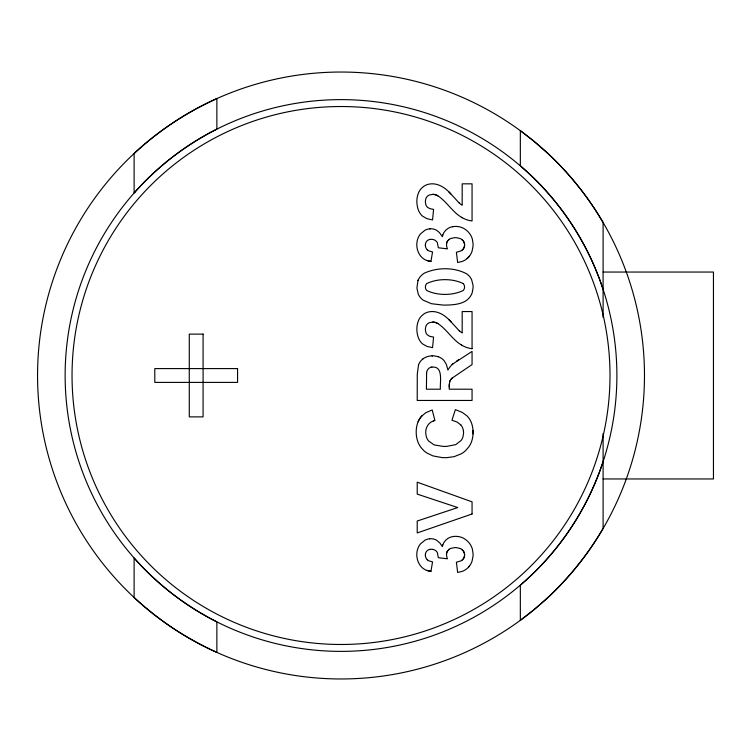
<?xml version="1.0" encoding="UTF-8"?>
<svg xmlns="http://www.w3.org/2000/svg" width="751" height="751" viewBox="0 0 751 751"><rect width="100%" height="100%" fill="white"/><g stroke="black" fill="none" stroke-linecap="round" stroke-linejoin="round"><path stroke-width="1.13" d="M433.402 420.992L434.932 420.541L432.21 409.98L425.789 412.684L421.414 416.401A20.69 20.69 0 0 0 418.082 421.837C415.491 428.342 415.594 435.88 418.1 442.395A22.633 22.633 0 0 0 421.217 447.774L423.799 450.591A23.112 23.112 0 0 0 426.859 452.994L432.933 455.895L441.795 457.556A49.04 49.04 0 0 0 446.732 457.641L454.092 456.674L461.508 453.688A23.553 23.553 0 0 0 465.592 450.6L468.868 446.817A22.577 22.577 0 0 0 471.647 441.41C473.731 435.092 473.609 427.957 471.018 421.809A19.864 19.864 0 0 0 468.718 417.894A18.737 18.737 0 0 0 466.915 415.847L462.344 412.449L455.369 409.642L451.961 420.203L457.152 422.081L460.748 424.869M449.173 239.381A7.961 7.961 0 0 0 448.319 240.123L447.624 240.93A5.848 5.848 0 0 0 446.516 244.075L446.516 244.422A16.513 16.513 0 0 0 447.343 248.872L438.34 247.764L437.354 242.704A6.177 6.177 0 0 0 436.519 241.503A6.412 6.412 0 0 0 432.895 239.475L432.154 239.381A9.031 9.031 0 0 0 431.027 239.353L429.769 239.503M447.624 550.868A5.848 5.848 0 0 0 446.516 554.013L446.516 554.36A16.513 16.513 0 0 0 447.343 558.8L438.34 557.702L437.354 552.642A6.177 6.177 0 0 0 436.519 551.441M432.022 355.843A20.211 20.211 0 0 1 434.134 355.89L437.617 356.518A13.734 13.734 0 0 1 442.865 359.419A12.767 12.767 0 0 1 444.245 360.865L446.423 364.545L447.915 370.083A25.9 25.9 0 0 1 452.468 364.207L472.06 351.402L472.06 364.573L452.346 377.95A8.73 8.73 0 0 0 449.896 381.226A6.29 6.29 0 0 0 449.708 381.921L449.323 384.437A34.18 34.18 0 0 0 449.239 386.981L449.239 389.206L472.06 389.206L472.06 400.452L417.218 400.452L417.274 374.158L418.523 365.07M426.606 372.656L426.418 389.206L440.386 389.206C439.739 382.897 443.879 365.606 431.928 367.164M425.498 243.953L425.423 244.563A8.017 8.017 0 0 0 425.404 245.539M425.498 553.891L425.423 554.501A8.017 8.017 0 0 0 425.404 555.477M430.248 228.802A12.363 12.363 0 0 0 424.953 230.266L420.644 233.786A14.795 14.795 0 0 0 418.11 237.945C414.355 246.919 418.814 259.424 429.178 261.076A32.5 32.5 0 0 0 430.943 261.489L432.548 251.951L428.83 250.881A6.59 6.59 0 0 1 427.216 249.698M429.628 538.786A12.363 12.363 0 0 0 424.953 540.204L420.644 543.724A14.795 14.795 0 0 0 418.11 547.883C414.355 556.857 418.814 569.361 429.178 571.013A32.5 32.5 0 0 0 430.943 571.427L432.548 561.889L428.83 560.819A6.59 6.59 0 0 1 427.216 559.636M442.818 234.997L442.348 236.687L439.391 232.528L436.613 230.304A10.899 10.899 0 0 0 433.468 229.064L431.769 228.82A13.02 13.02 0 0 0 429.628 228.848M442.818 544.935L442.348 546.625L440.02 543.17L436.613 540.241A10.899 10.899 0 0 0 433.468 539.002L431.769 538.758A13.02 13.02 0 0 0 429.628 538.786M603.1 461.64C587.489 509.347 558.519 552.567 520.34 585.151L520.34 620.317L533.717 609.934L546.935 598.416A733.417 327.99 90 0 0 555.599 590.079C573.98 571.689 589.986 550.934 603.1 528.479L603.1 433.515M417.969 280.639L416.908 288.027L418.288 294.223A14.091 14.091 0 0 0 420.598 297.809L421.189 298.438A15.752 15.752 0 0 0 423.404 300.287L431.525 303.714L442.977 305.066A90.467 90.467 0 0 0 448.694 305.009C456.355 304.615 465.404 303.526 470.164 296.701A15.198 15.198 0 0 0 472.21 292.674L473.055 288.037A21.526 21.526 0 0 0 472.989 285.07L471.675 279.841A14.091 14.091 0 0 0 469.366 276.255L468.765 275.626A15.733 15.733 0 0 0 466.559 273.777C453.904 267.065 437.354 267.272 424.418 273.129A16.775 16.775 0 0 0 421.893 274.988L420.644 276.237A14.25 14.25 0 0 0 417.969 280.639L418.307 279.832M447.624 550.868L448.319 550.061A7.961 7.961 0 0 1 449.173 549.319M452.346 377.95L452.121 378.157A8.345 8.345 0 0 0 449.633 381.902M429.769 549.441L431.027 549.291A9.031 9.031 0 0 1 432.154 549.319L433.252 549.497M452.506 226.68L454.881 226.417A19.169 19.169 0 0 1 457.293 226.492L459.011 226.736A16.306 16.306 0 0 1 464.512 228.877L466.615 230.407A19.704 19.704 0 0 1 468.558 232.294L469.685 233.683A17.123 17.123 0 0 1 472.36 239.165L473.055 243.681A23.966 23.966 0 0 1 473.008 246.45L472.013 251.388A16.522 16.522 0 0 1 468.812 256.88M432.745 194.387L429.281 195.007A6.121 6.121 0 0 0 425.873 198.639L425.423 200.864A11.622 11.622 0 0 0 425.404 202.113L425.761 204.385A6.637 6.637 0 0 0 427.281 207.079L429.807 208.647L433.571 209.379L432.567 219.94L426.943 218.654L422.653 216.232A12.335 12.335 0 0 1 420.532 213.988A17.724 17.724 0 0 1 418.307 209.876C416.279 204.103 416.261 197.391 418.955 191.815A14.795 14.795 0 0 1 421.255 188.529L423.583 186.473A13.8 13.8 0 0 1 428.286 184.286C436.369 182.268 444.301 186.886 449.624 192.66A94.992 94.992 0 0 1 451.06 194.171L458.842 202.639A16.269 16.269 0 0 0 459.452 203.202M462.118 345.413A24.426 24.426 0 0 1 460.194 344.202C451.445 338.401 446.141 328.562 437.176 323.146A10.608 10.608 0 0 0 432.745 322.085L429.281 322.723A6.121 6.121 0 0 0 425.873 326.366L425.423 328.581A11.622 11.622 0 0 0 425.404 329.83L425.761 332.111A6.637 6.637 0 0 0 427.281 334.796L429.807 336.364L433.571 337.096L432.567 347.657L426.943 346.38L422.653 343.958A12.335 12.335 0 0 1 420.532 341.705A17.724 17.724 0 0 1 418.307 337.593C416.279 331.82 416.261 325.108 418.955 319.541A14.795 14.795 0 0 1 421.255 316.255L423.583 314.2A13.8 13.8 0 0 1 428.286 312.012C436.369 309.994 444.301 314.603 449.624 320.377A94.992 94.992 0 0 1 451.06 321.888L458.842 330.356A16.269 16.269 0 0 0 459.452 330.919M603.1 272.05L713.45 272.05L713.45 478.95L603.1 478.95M437.617 356.518L438.265 356.725M459.922 548.408L456.308 547.62A16.24 16.24 0 0 0 454.777 547.592L450.882 548.352A7.679 7.679 0 0 0 448.873 549.554M437.176 195.429C446.132 200.846 451.445 210.693 460.194 216.476A24.426 24.426 0 0 0 462.118 217.696M463.329 283.625C452.703 278.33 437.279 278.321 426.634 283.643A5.313 5.313 0 0 0 426.624 290.44C437.27 295.716 452.693 295.753 463.348 290.421A5.332 5.332 0 0 0 463.339 283.625M462.194 250.064A7.632 7.632 0 0 0 462.954 249.304A6.618 6.618 0 0 0 464.578 245.286A7.482 7.482 0 0 0 464.55 244.554L464.522 244.178A6.337 6.337 0 0 0 463.151 240.864L462.635 240.292A8.411 8.411 0 0 0 461.724 239.494M462.194 560.002A7.632 7.632 0 0 0 462.954 559.232A6.618 6.618 0 0 0 464.578 555.224A7.482 7.482 0 0 0 464.55 554.491L464.522 554.116A6.337 6.337 0 0 0 463.151 550.802L462.635 550.23A8.411 8.411 0 0 0 461.724 549.432M603.1 289.36C587.489 241.653 558.519 198.433 520.34 165.849L520.34 130.683L533.717 141.066L546.935 152.584A733.417 327.99 90 0 1 555.599 160.921C573.98 179.311 589.986 200.066 603.1 222.521L603.1 317.485M463.442 430.999L463.536 432.088A15.724 15.724 0 0 1 463.47 434.144L462.926 436.913A11.997 11.997 0 0 1 461.058 440.546L455.782 444.62L446.807 446.366A50.843 50.843 0 0 1 443.099 446.413L434.162 444.911L428.624 440.997A12.363 12.363 0 0 1 426.352 436.753L425.808 433.918A16.794 16.794 0 0 1 425.751 431.834L425.892 430.22A11.528 11.528 0 0 1 433.374 420.917M472.06 348.68L472.06 311.552L462.184 311.552L462.184 332.946A18.287 18.287 0 0 1 459.274 330.74M459.274 203.023A18.287 18.287 0 0 0 462.175 205.239L462.184 183.835L472.06 183.835L472.06 220.954A25.778 25.778 0 0 1 461.499 217.311M437.964 195.88A11.087 11.087 0 0 0 432.745 194.34A10.608 10.608 0 0 1 437.166 195.448M448.751 191.768A83.905 83.905 0 0 1 451.051 194.171M442.771 234.979A12.729 12.729 0 0 1 453.069 226.586M469.328 256.26A17.329 17.329 0 0 1 467.704 258.025A16.25 16.25 0 0 1 467.122 258.56M430.943 261.479A28.651 28.651 0 0 1 427.047 260.428M425.413 244.253A5.52 5.52 0 0 1 430.107 239.372M427.441 249.942A6.374 6.374 0 0 1 425.376 245.201M462.466 249.82A7.548 7.548 0 0 1 460.964 250.928L456.392 252.289L457.65 262.512L462.447 261.357A16.175 16.175 0 0 0 467.704 258.025M463.16 240.855A6.374 6.374 0 0 1 464.559 244.554A6.693 6.693 0 0 1 462.982 249.323M462.053 239.747A8.205 8.205 0 0 0 459.912 238.471L456.308 237.682A16.24 16.24 0 0 0 454.777 237.654L450.882 238.414A7.679 7.679 0 0 0 448.873 239.616M446.507 244.075A5.895 5.895 0 0 1 447.84 240.658M472.05 348.708A25.778 25.778 0 0 1 461.499 345.038M432.745 322.057A11.087 11.087 0 0 1 437.964 323.597M448.751 319.485A83.905 83.905 0 0 1 451.051 321.897M418.476 365.052A12.692 12.692 0 0 1 423.508 358.518M423.01 358.762A16.081 16.081 0 0 1 432.623 355.871M426.577 372.656A6.59 6.59 0 0 1 431.881 366.901M456.542 361.137A96.55 96.55 0 0 1 459.124 359.438M452.196 364.535A18.963 18.963 0 0 1 453.191 363.634M449.248 386.981A30.819 30.819 0 0 1 449.38 383.714M460.757 424.859A11.49 11.49 0 0 1 463.451 430.99M473.008 430.379A33.495 33.495 0 0 1 473.055 433.909M418.072 421.837A20.756 20.756 0 0 1 422.137 415.603M442.771 544.916A12.729 12.729 0 0 1 453.069 536.524L454.881 536.355A19.169 19.169 0 0 1 457.293 536.43L459.011 536.674A16.306 16.306 0 0 1 464.512 538.814L466.615 540.345A19.704 19.704 0 0 1 468.558 542.231L469.685 543.621A17.123 17.123 0 0 1 472.36 549.103L473.055 553.618A23.966 23.966 0 0 1 473.008 556.388L472.013 561.326A16.522 16.522 0 0 1 468.812 566.817M469.328 566.198A17.329 17.329 0 0 1 467.704 567.963A16.175 16.175 0 0 1 462.447 571.295L457.65 572.45L456.392 562.227L460.964 560.866A7.548 7.548 0 0 0 462.466 559.758M430.943 571.417A28.651 28.651 0 0 1 427.047 570.366M432.895 549.413A6.412 6.412 0 0 1 436.547 551.459M425.413 554.182A5.52 5.52 0 0 1 430.107 549.31M427.441 559.88A6.374 6.374 0 0 1 425.376 555.139M463.16 550.793A6.374 6.374 0 0 1 464.559 554.491A6.693 6.693 0 0 1 462.982 559.26M459.912 548.408A8.205 8.205 0 0 1 462.053 549.685M446.507 554.013A5.895 5.895 0 0 1 447.84 550.596M134.833 192.2L134.11 193.026L134.11 153.504C158.442 130.834 186.52 112.199 216.87 98.588L216.87 129.134C185.882 144.746 157.888 166.262 134.833 192.2M472.06 514.003L417.218 532.938L417.218 521.025L457.753 507.563L417.218 494.102L417.218 482.189L472.06 501.846L472.06 514.003M203.08 334.12L189.28 334.12L189.28 416.88L203.08 416.88L203.08 334.12M237.56 368.6L154.8 368.6L154.8 382.4L237.56 382.4L237.56 368.6M216.87 652.412C186.52 638.801 158.442 620.166 134.11 597.496L134.11 557.974C157.297 584.278 185.553 606.085 216.87 621.866L216.87 652.412M181.31 633.544A303.47 303.47 0 0 0 644.339 384.784A303.47 303.47 0 0 0 197.391 108.172A303.47 303.47 0 0 0 181.31 633.544M203.08 614.421A275.88 275.88 0 0 0 616.89 375.5A275.88 275.88 0 0 0 203.08 136.579A275.88 275.88 0 0 0 203.08 614.421M206.525 608.441A268.98 268.98 0 0 0 610 375.5A268.98 268.98 0 0 0 206.525 142.559A268.98 268.98 0 0 0 206.525 608.441"/></g></svg>
